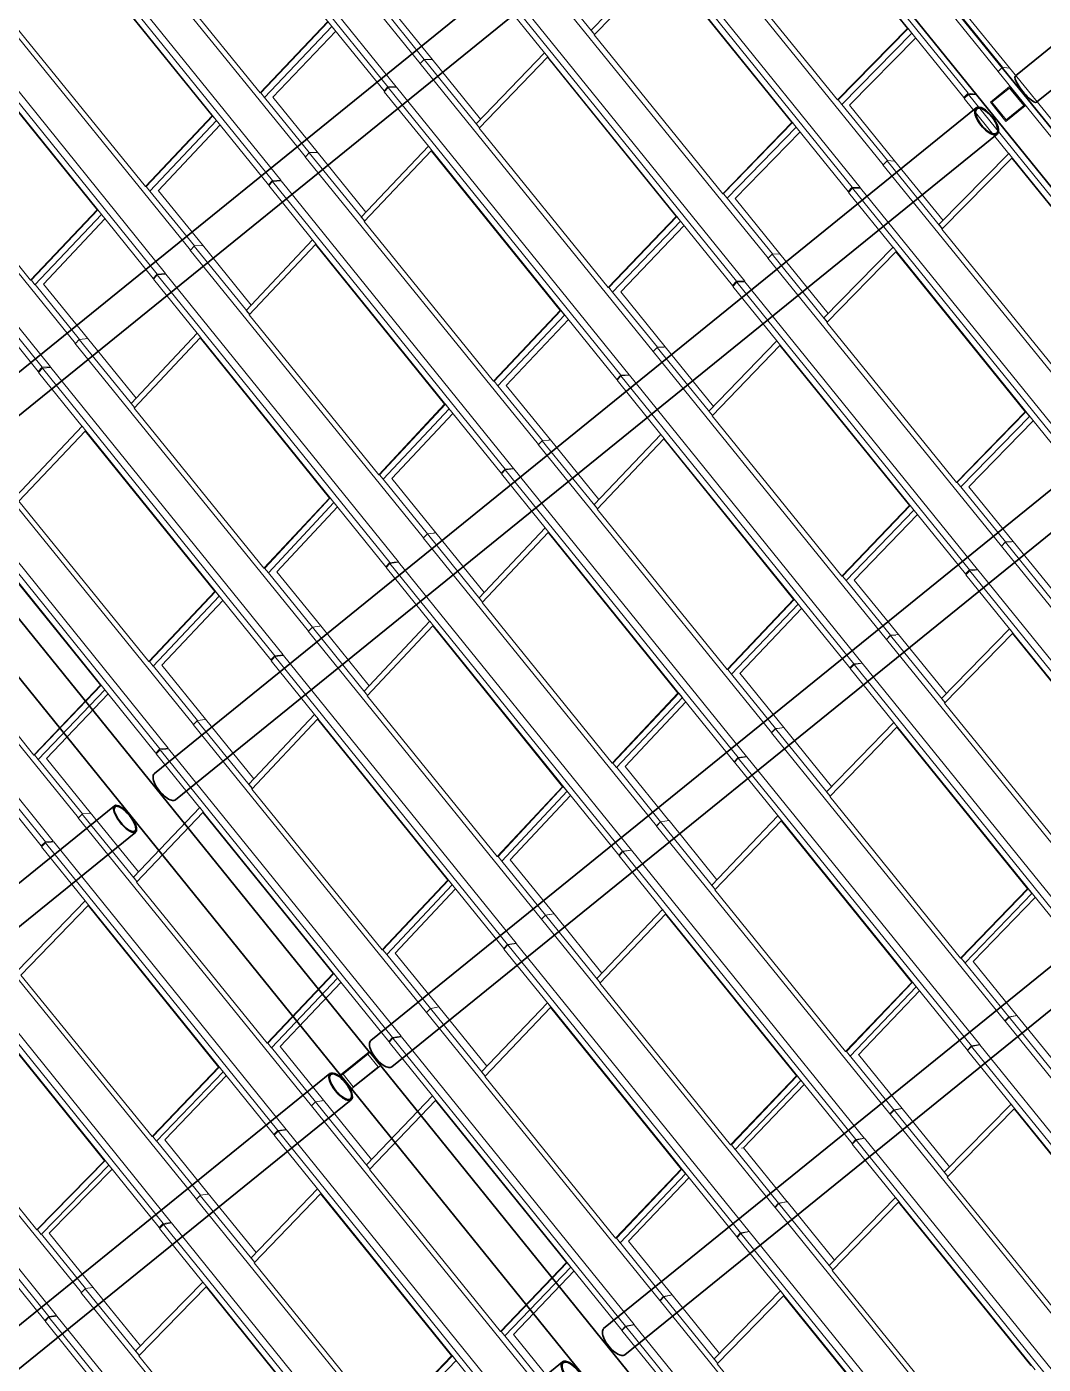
# Model space of a CAD drawing. Header units: millimetres. Extents: x 834681283 to 835686922, y 817551134 to 819407044.
# Drawn here: x 835542818 to 835551053, y 818153541 to 818164371 of the extents above; entities that cross this region are included whole.
import ezdxf

# ---------------------------------------------------------------- set-up
doc = ezdxf.new("R2010")
doc.units = ezdxf.units.MM
doc.header["$LTSCALE"] = 1200
doc.header["$MEASUREMENT"] = 0
for name, pattern in [('P01-MAGP-P-RF$0$P01_MS_01_N1-FloorPlan-PART2OFUPPERROOFSETTINGOUT$0$BH DASHED2', [3, 2, -1]), ('P01-MAGP-P-RF$0$P01_MS_01_N1-FloorPlan-PART2OFUPPERROOFSETTINGOUT$0$BH DASHED3', [2, 1, -1]), ('P01-MAGP-P-RF$0$PHANTOM', [2.5, 1.25, -0.25, 0.25, -0.25, 0.25, -0.25])]:
    doc.linetypes.add(name, pattern=pattern)
doc.layers.add('P01-MAAN-P-EVA$0$HATCH', color=9, linetype='Continuous')
for name, color, linetype, lineweight in [('P01-MAGP-P-RF$0$MMH053__', 253, 'P01-MAGP-P-RF$0$PHANTOM', 40), ('P01-MAGP-P-RF$0$P01_MS_01_N1-FloorPlan-PART2OFUPPERROOFSETTINGOUT$0$S-BEAM', 253, 'Continuous', 35), ('P01-MAGP-P-RF$0$P01_MS_01_N1-FloorPlan-PART2OFUPPERROOFSETTINGOUT$0$S-BEAM-HIDN', 253, 'P01-MAGP-P-RF$0$P01_MS_01_N1-FloorPlan-PART2OFUPPERROOFSETTINGOUT$0$BH DASHED2', 18), ('P01-MAGP-P-RF$0$P01_MS_01_N1-FloorPlan-PART2OFUPPERROOFSETTINGOUT$0$S-COLS-HIDN', 253, 'P01-MAGP-P-RF$0$P01_MS_01_N1-FloorPlan-PART2OFUPPERROOFSETTINGOUT$0$BH DASHED3', 18), ('P01-MAGP-P-RF$0$ROOF MESH HALF TONE$0$A-GLAZ', 253, 'Continuous', 9)]:
    doc.layers.add(name, color=color, linetype=linetype, lineweight=lineweight)

# ---------------------------------------------------------------- blocks, each defined once
blk = doc.blocks.new('P01-MAAN-P-EVA')
at = {"layer": 'P01-MAAN-P-EVA$0$HATCH', "ltscale": 0.1}
h = blk.add_hatch(dxfattribs=at)
h.set_pattern_fill('_USER', color=240, scale=1000, angle=45, pattern_type=0)
h.set_pattern_definition([(45, (305980.4, 20741.3), (-707.1067812, 707.1067812), [])])
edge = h.paths.add_edge_path()
edge.add_arc((835502969.3, 818186018.3), 4500, 18.1416, 95.30201, ccw=False)
edge.add_line((835507245.6, 818187419.4), (835513826.1, 818167335.8))
edge.add_line((835513826.1, 818167335.8), (835519853.5, 818081117.4))
edge.add_line((835519853.5, 818081117.4), (835555459.1, 818083606.6))
edge.add_line((835555459.1, 818083606.6), (835554354.4, 818076435.4))
edge.add_line((835554354.4, 818076435.4), (835558875.4, 818029487.4))
edge.add_line((835558875.4, 818029487.4), (835556388.4, 818026956.4))
edge.add_line((835556388.4, 818026956.4), (835549241.4, 818025790.4))
edge.add_line((835549241.4, 818025790.4), (835542188.5, 818025211.5))
edge.add_line((835542188.5, 818025211.5), (835547193.3, 818041026.5))
edge.add_line((835547193.3, 818041026.5), (835547200.6, 818060157.3))
edge.add_line((835547200.6, 818060157.3), (835535036.1, 818059317.4))
edge.add_line((835535036.1, 818059317.4), (835534275.3, 818070335.1))
edge.add_line((835534275.3, 818070335.1), (835535439, 818078697.5))
edge.add_line((835535439, 818078697.5), (835516606.1, 818077380.9))
edge.add_line((835516606.1, 818077380.9), (835515458.7, 818093794.4))
edge.add_line((835515458.7, 818093794.4), (835500714.4, 818090319.3))
edge.add_line((835500714.4, 818090319.3), (835485194.4, 818159526.3))
edge.add_line((835485194.4, 818159526.3), (835497824.4, 818169113.3))
edge.add_line((835497824.4, 818169113.3), (835508718.9, 818171681.2))
edge.add_line((835508718.9, 818171681.2), (835502553.5, 818190499))
blk = doc.blocks.new('P01-MAGP-P-RF$0$P01_MS_01_N1-FloorPlan-PART2OFUPPERROOFSETTINGOUT$0$Circular Hollow Sections - CHS273x10_PSB97-8444765-PART 2 OF  UPPER ROOF SETTING OUT')
at = {"layer": 'P01-MAGP-P-RF$0$P01_MS_01_N1-FloorPlan-PART2OFUPPERROOFSETTINGOUT$0$S-BEAM'}
for p, q in [((19211, 53344), (12192, 48429)), ((12349, 48205), (19367, 53120))]:
    blk.add_line(p, q, dxfattribs=at)
for centre, major_axis, start_param, end_param in [((19289, 53232), (-78, 112), 0, 3.141593), ((19289, 53232), (-73, 104), 0, 3.141593), ((19289, 53232), (-78, 112), 3.141593, 6.283185), ((19289, 53232), (-73, 104), 3.141593, 6.283185), ((12270, 48317), (-78, 112), 0, 3.141593)]:
    blk.add_ellipse(centre, major_axis=major_axis, ratio=0.408255, start_param=start_param, end_param=end_param, dxfattribs=at)
blk = doc.blocks.new('P01-MAGP-P-RF$0$P01_MS_01_N1-FloorPlan-PART2OFUPPERROOFSETTINGOUT$0$Circular Hollow Sections - CHS273x10_PSB97-8445106-PART 2 OF  UPPER ROOF SETTING OUT')
at = {"layer": 'P01-MAGP-P-RF$0$P01_MS_01_N1-FloorPlan-PART2OFUPPERROOFSETTINGOUT$0$S-BEAM'}
for p, q in [((22650, 48427), (15637, 43516)), ((15793, 43293), (22807, 48203))]:
    blk.add_line(p, q, dxfattribs=at)
for centre, major_axis, start_param, end_param in [((22728, 48315), (-78, 112), 0, 3.141593), ((22728, 48315), (-73, 104), 0, 3.141593), ((22728, 48315), (-78, 112), 3.141593, 6.283185), ((22728, 48315), (-73, 104), 3.141593, 6.283185), ((15715, 43405), (-78, 112), 0, 3.141593)]:
    blk.add_ellipse(centre, major_axis=major_axis, ratio=0.433545, start_param=start_param, end_param=end_param, dxfattribs=at)
blk = doc.blocks.new('P01-MAGP-P-RF$0$P01_MS_01_N1-FloorPlan-PART2OFUPPERROOFSETTINGOUT$0$Circular Hollow Sections - CHS273x10_PSB97-8445183-PART 2 OF  UPPER ROOF SETTING OUT')
at = {"layer": 'P01-MAGP-P-RF$0$P01_MS_01_N1-FloorPlan-PART2OFUPPERROOFSETTINGOUT$0$S-BEAM'}
for p, q in [((26075, 43501), (19095, 38613)), ((19251, 38389), (26232, 43277))]:
    blk.add_line(p, q, dxfattribs=at)
for centre, major_axis, start_param, end_param in [((26154, 43389), (-78, 112), 0, 3.141593), ((26154, 43389), (-73, 104), 0, 3.141593), ((26154, 43389), (-78, 112), 3.141593, 6.283185), ((26154, 43389), (-73, 104), 3.141593, 6.283185), ((19173, 38501), (-78, 112), 0, 3.141593)]:
    blk.add_ellipse(centre, major_axis=major_axis, ratio=0.422472, start_param=start_param, end_param=end_param, dxfattribs=at)
blk = doc.blocks.new('P01-MAGP-P-RF$0$P01_MS_01_N1-FloorPlan-PART2OFUPPERROOFSETTINGOUT$0$Circular Hollow Sections - CHS273x10_PSB97-8445107-PART 2 OF  UPPER ROOF SETTING OUT')
at = {"layer": 'P01-MAGP-P-RF$0$P01_MS_01_N1-FloorPlan-PART2OFUPPERROOFSETTINGOUT$0$S-BEAM'}
for p, q in [((21055, 50708), (14039, 45796)), ((14195, 45572), (21211, 50485))]:
    blk.add_line(p, q, dxfattribs=at)
for centre, major_axis, start_param, end_param in [((21133, 50596), (-78, 112), 0, 3.141593), ((21133, 50596), (-73, 104), 0, 3.141593), ((21133, 50596), (-78, 112), 3.141593, 6.283185), ((21133, 50596), (-73, 104), 3.141593, 6.283185), ((14117, 45684), (-78, 112), 0, 3.141593)]:
    blk.add_ellipse(centre, major_axis=major_axis, ratio=0.421934, start_param=start_param, end_param=end_param, dxfattribs=at)
blk = doc.blocks.new('P01-MAGP-P-RF$0$P01_MS_01_N1-FloorPlan-PART2OFUPPERROOFSETTINGOUT$0$Circular Hollow Sections - CHS273x10_PSB97-8445133-PART 2 OF  UPPER ROOF SETTING OUT')
at = {"layer": 'P01-MAGP-P-RF$0$P01_MS_01_N1-FloorPlan-PART2OFUPPERROOFSETTINGOUT$0$S-BEAM'}
for p, q in [((24371, 45970), (17356, 41058)), ((17513, 40835), (24528, 45746))]:
    blk.add_line(p, q, dxfattribs=at)
for centre, major_axis, start_param, end_param in [((24449, 45858), (-78, 112), 0, 3.141593), ((24449, 45858), (-73, 104), 0, 3.141593), ((24449, 45858), (-78, 112), 3.141593, 6.283185), ((24449, 45858), (-73, 104), 3.141593, 6.283185), ((17435, 40946), (-78, 112), 0, 3.141593)]:
    blk.add_ellipse(centre, major_axis=major_axis, ratio=0.428032, start_param=start_param, end_param=end_param, dxfattribs=at)
blk = doc.blocks.new('P01-MAGP-P-RF$0$P01_MS_01_N1-FloorPlan-PART2OFUPPERROOFSETTINGOUT$0$Circular Hollow Sections - CHS273x10_PSB97-8445173-PART 2 OF  UPPER ROOF SETTING OUT')
at = {"layer": 'P01-MAGP-P-RF$0$P01_MS_01_N1-FloorPlan-PART2OFUPPERROOFSETTINGOUT$0$S-BEAM'}
for p, q in [((27813, 41055), (20797, 36143)), ((20954, 35919), (27970, 40832))]:
    blk.add_line(p, q, dxfattribs=at)
for centre, major_axis, start_param, end_param in [((27892, 40944), (-78, 112), 0, 3.141593), ((27892, 40944), (-78, 112), 3.141593, 6.283185), ((27892, 40944), (-73, 104), 3.141593, 6.283185), ((27892, 40944), (-73, 104), 0, 3.141593), ((20875, 36031), (-78, 112), 0, 3.141593)]:
    blk.add_ellipse(centre, major_axis=major_axis, ratio=0.41957, start_param=start_param, end_param=end_param, dxfattribs=at)
blk = doc.blocks.new('P01-MAGP-P-RF$0$P01_MS_01_N1-FloorPlan-PART2OFUPPERROOFSETTINGOUT$0$Circular Hollow Sections - CHS273x10_PSB97-8457581-PART 2 OF  UPPER ROOF SETTING OUT')
at = {"layer": 'P01-MAGP-P-RF$0$P01_MS_01_N1-FloorPlan-PART2OFUPPERROOFSETTINGOUT$0$S-BEAM'}
for p, q in [((15288, 43272), (11790, 40823)), ((11947, 40599), (15445, 43049))]:
    blk.add_line(p, q, dxfattribs=at)
for centre, major_axis, start_param, end_param in [((15367, 43160), (-78, 112), 0, 3.141593), ((15367, 43160), (-73, 104), 0, 0.938225), ((15367, 43160), (-78, 112), 3.141593, 6.283185), ((15367, 43160), (-73, 104), 3.141593, 6.283185), ((15367, 43160), (-73, 104), 0.942478, 3.141593), ((11869, 40711), (-78, 112), 0, 3.141593)]:
    blk.add_ellipse(centre, major_axis=major_axis, ratio=0.396748, start_param=start_param, end_param=end_param, dxfattribs=at)
blk = doc.blocks.new('P01-MAGP-P-RF$0$P01_MS_01_N1-FloorPlan-PART2OFUPPERROOFSETTINGOUT$0$Circular Hollow Sections - CHS273x10_PSB97-8457620-PART 2 OF  UPPER ROOF SETTING OUT')
at = {"layer": 'P01-MAGP-P-RF$0$P01_MS_01_N1-FloorPlan-PART2OFUPPERROOFSETTINGOUT$0$S-BEAM'}
for p, q in [((17005, 40812), (13508, 38363)), ((13665, 38140), (17161, 40588))]:
    blk.add_line(p, q, dxfattribs=at)
for centre, major_axis, start_param, end_param in [((17083, 40700), (-78, 112), 0, 3.141593), ((17083, 40700), (-73, 104), 0, 3.141593), ((17083, 40700), (-78, 112), 3.141593, 6.283185), ((17083, 40700), (-73, 104), 3.141593, 6.283185), ((13586, 38252), (-78, 112), 0, 3.141593)]:
    blk.add_ellipse(centre, major_axis=major_axis, ratio=0.412048, start_param=start_param, end_param=end_param, dxfattribs=at)
blk = doc.blocks.new('P01-MAGP-P-RF$0$P01_MS_01_N1-FloorPlan-PART2OFUPPERROOFSETTINGOUT$0$Circular Hollow Sections - CHS273x10_PSB97-8457542-PART 2 OF  UPPER ROOF SETTING OUT')
at = {"layer": 'P01-MAGP-P-RF$0$P01_MS_01_N1-FloorPlan-PART2OFUPPERROOFSETTINGOUT$0$S-BEAM'}
for p, q in [((13698, 45557), (8366, 41823)), ((8522, 41600), (13855, 45333))]:
    blk.add_line(p, q, dxfattribs=at)
for centre, major_axis, start_param, end_param in [((13776, 45445), (-78, 112), 0, 3.141593), ((13776, 45445), (-73, 104), 0, 3.141593), ((13776, 45445), (-78, 112), 3.141593, 6.283185), ((13776, 45445), (-73, 104), 3.141593, 6.283185), ((8444, 41711), (-78, 112), 0, 3.141593)]:
    blk.add_ellipse(centre, major_axis=major_axis, ratio=0.355683, start_param=start_param, end_param=end_param, dxfattribs=at)
blk = doc.blocks.new('P01-MAGP-P-RF$0$ROOF MESH HALF TONE')
at = {"layer": 'P01-MAGP-P-RF$0$ROOF MESH HALF TONE$0$A-GLAZ', "lineweight": 5}
for p, q in [((14860, 53843), (16588, 51381)), ((14600, 53665), (16314, 51211)), ((16381, 51207), (14667, 53661)), ((19527, 53453), (21255, 50990)), ((19284, 53284), (20998, 50831)), ((13880, 53153), (15607, 50692)), ((14919, 53127), (16280, 51180)), ((13613, 52972), (15327, 50518)), ((15395, 50517), (13681, 52971)), ((18546, 52763), (20273, 50301)), ((19602, 52739), (20546, 51388)), ((19607, 52738), (20962, 50800)), ((15278, 51234), (14324, 52592)), ((18295, 52591), (20010, 50137)), ((20074, 50130), (18359, 52583)), ((12898, 52464), (14626, 50003)), ((13924, 52437), (14876, 51075)), ((13930, 52437), (15293, 50487)), ((12629, 52281), (14342, 49828)), ((14411, 49828), (12697, 52281)), ((17603, 52100), (18012, 51517)), ((19940, 50852), (18991, 52204)), ((17564, 52073), (19291, 49612)), ((17988, 51553), (18590, 52088)), ((18009, 51514), (18611, 52049)), ((18611, 52049), (19558, 50694)), ((18617, 52049), (19974, 50106)), ((14298, 50542), (13342, 51904)), ((16290, 51888), (16623, 51412)), ((16354, 51881), (16684, 51411)), ((17305, 51898), (19021, 49443)), ((19087, 49438), (17371, 51893)), ((11916, 51775), (13644, 49314)), ((17271, 51866), (17598, 51398)), ((12939, 51748), (13894, 50382)), ((12946, 51748), (14308, 49796)), ((15862, 51769), (15278, 51234)), ((15284, 51233), (15868, 51769)), ((15310, 51194), (15895, 51730)), ((15923, 51690), (15378, 51191)), ((11649, 51593), (13361, 49140)), ((13428, 49140), (11716, 51593)), ((21060, 50820), (20483, 51645)), ((17988, 51553), (18013, 51517)), ((18960, 50158), (18009, 51514)), ((20951, 51506), (21291, 51022)), ((21011, 51492), (21347, 51014)), ((16584, 51384), (18309, 48923)), ((16588, 51381), (16621, 51411)), ((16622, 51410), (17031, 50827)), ((16623, 51412), (16684, 51406)), ((16684, 51411), (16680, 51411)), ((16684, 51411), (17044, 50897)), ((17006, 50863), (17598, 51398)), ((17027, 50824), (17620, 51359)), ((17626, 51359), (17598, 51398)), ((17625, 51359), (17620, 51359)), ((17620, 51359), (18569, 50000)), ((17625, 51358), (17625, 51359)), ((17625, 51358), (18986, 49412)), ((20546, 51388), (19940, 50852)), ((19945, 50851), (20551, 51387)), ((19971, 50812), (20578, 51348)), ((20551, 51387), (20546, 51388)), ((20578, 51348), (20551, 51387)), ((15284, 51233), (15278, 51234)), ((15283, 51233), (15284, 51233)), ((15283, 51233), (15310, 51194)), ((20607, 51308), (20034, 50802)), ((13317, 49851), (12358, 51217)), ((15311, 51195), (15641, 50724)), ((15378, 51191), (15705, 50725)), ((16280, 51180), (16314, 51211)), ((16289, 51179), (16280, 51180)), ((16316, 51204), (16282, 51173)), ((16282, 51173), (16607, 50707)), ((16314, 51211), (16381, 51207)), ((16384, 51202), (16316, 51204)), ((16316, 51204), (18032, 48749)), ((16381, 51207), (16376, 51203)), ((18100, 48747), (16384, 51202)), ((11965, 51060), (13327, 49109)), ((14876, 51075), (14298, 50542)), ((14304, 50542), (14882, 51075)), ((14331, 50502), (14909, 51035)), ((14882, 51075), (14876, 51075)), ((14909, 51035), (14881, 51074)), ((21255, 50990), (21289, 51020)), ((21289, 51020), (21695, 50441)), ((21291, 51022), (21345, 51009)), ((21347, 51014), (21340, 51015)), ((21347, 51014), (21704, 50505)), ((14936, 50997), (14399, 50501)), ((21251, 50992), (22977, 48531)), ((17006, 50863), (17031, 50828)), ((17981, 49465), (17027, 50824)), ((19945, 50851), (19940, 50852)), ((19944, 50850), (19945, 50851)), ((19944, 50850), (19971, 50812)), ((19972, 50812), (20309, 50332)), ((20034, 50802), (20366, 50327)), ((20962, 50800), (20998, 50831)), ((20974, 50798), (20962, 50800)), ((21000, 50821), (20965, 50790)), ((20998, 50831), (21060, 50820)), ((21063, 50815), (21000, 50821)), ((21000, 50821), (22716, 48367)), ((21060, 50820), (21054, 50816)), ((22779, 48360), (21063, 50815)), ((15603, 50695), (17328, 48235)), ((15607, 50692), (15640, 50722)), ((15641, 50724), (15704, 50720)), ((15641, 50721), (16050, 50138)), ((15705, 50725), (15701, 50725)), ((15705, 50725), (16065, 50211)), ((16025, 50174), (16607, 50708)), ((16635, 50669), (16607, 50708)), ((19558, 50694), (18960, 50158)), ((18966, 50158), (19564, 50694)), ((19564, 50694), (19558, 50694)), ((19590, 50655), (19563, 50693)), ((20965, 50790), (21294, 50319)), ((16046, 50135), (16628, 50669)), ((16634, 50668), (16628, 50669)), ((16628, 50669), (17580, 49307)), ((16634, 50668), (17998, 48718)), ((16634, 50668), (16634, 50668)), ((18992, 50119), (19590, 50655)), ((19619, 50615), (19056, 50111)), ((14304, 50542), (14298, 50542)), ((14304, 50541), (14304, 50541)), ((14304, 50541), (14331, 50502)), ((14331, 50503), (14660, 50035)), ((14400, 50501), (14725, 50038)), ((15293, 50487), (15327, 50518)), ((15301, 50487), (15293, 50487)), ((15328, 50512), (15295, 50480)), ((15295, 50480), (15618, 50017)), ((15327, 50518), (15395, 50517)), ((15398, 50512), (15328, 50512)), ((15328, 50512), (17045, 48056)), ((15395, 50517), (15390, 50512)), ((17114, 48057), (15398, 50512)), ((13894, 50382), (13317, 49851)), ((13323, 49851), (13900, 50382)), ((13900, 50382), (13894, 50382)), ((13926, 50342), (13899, 50381)), ((13350, 49811), (13926, 50342)), ((13953, 50305), (13419, 49812)), ((20269, 50302), (21995, 47842)), ((20273, 50301), (20307, 50331)), ((20307, 50331), (20713, 49751)), ((20309, 50332), (20363, 50323)), ((20367, 50327), (20359, 50328)), ((20367, 50327), (20724, 49818)), ((20689, 49788), (21295, 50320)), ((20710, 49749), (21316, 50281)), ((21322, 50281), (21295, 50320)), ((21321, 50280), (21316, 50281)), ((21316, 50281), (22268, 48919)), ((21320, 50282), (22681, 48336)), ((16025, 50174), (16050, 50138)), ((18966, 50158), (18960, 50158)), ((18965, 50157), (18965, 50158)), ((18965, 50157), (18992, 50119)), ((14725, 50038), (14722, 50038)), ((14725, 50038), (15085, 49524)), ((17001, 48773), (16046, 50135)), ((18993, 50119), (19326, 49643)), ((19056, 50111), (19387, 49641)), ((19974, 50106), (20010, 50137)), ((19985, 50105), (19974, 50106)), ((20012, 50129), (19977, 50097)), ((19977, 50097), (20304, 49629)), ((20010, 50137), (20074, 50130)), ((20076, 50125), (20012, 50129)), ((20012, 50129), (21729, 47674)), ((20074, 50130), (20069, 50125)), ((21793, 47670), (20076, 50125)), ((14622, 50006), (16347, 47546)), ((14626, 50003), (14658, 50033)), ((14655, 50037), (14657, 50034)), ((14658, 50033), (15068, 49449)), ((14660, 50035), (14725, 50034)), ((15043, 49485), (15618, 50018)), ((15064, 49446), (15640, 49978)), ((15646, 49979), (15618, 50018)), ((15645, 49978), (15640, 49978)), ((15640, 49978), (16593, 48614)), ((15646, 49978), (15645, 49978)), ((15646, 49978), (17011, 48025)), ((18569, 50000), (17981, 49465)), ((17986, 49465), (18575, 50000)), ((18013, 49426), (18602, 49961)), ((18575, 50000), (18569, 50000)), ((18602, 49961), (18574, 50000)), ((13323, 49851), (13317, 49851)), ((13323, 49850), (13323, 49851)), ((13323, 49850), (13350, 49811)), ((14308, 49796), (14342, 49828)), ((14342, 49828), (14411, 49828)), ((14414, 49823), (14344, 49821)), ((14411, 49828), (14405, 49823)), ((16130, 47368), (14414, 49823)), ((18630, 49922), (18079, 49422)), ((13351, 49812), (13678, 49345)), ((13419, 49812), (13743, 49351)), ((14317, 49796), (14308, 49796)), ((14344, 49821), (14310, 49790)), ((14310, 49790), (14633, 49328)), ((14344, 49821), (16060, 47366)), ((20689, 49788), (20714, 49752)), ((21665, 48387), (20710, 49749)), ((19288, 49613), (21013, 47153)), ((19291, 49612), (19325, 49642)), ((19325, 49642), (19731, 49062)), ((19326, 49643), (19381, 49637)), ((19387, 49641), (19378, 49641)), ((19387, 49641), (19744, 49132)), ((19707, 49098), (20305, 49630)), ((20332, 49591), (20305, 49630)), ((19728, 49059), (20326, 49591)), ((20332, 49590), (20326, 49591)), ((20326, 49591), (21280, 48226)), ((20332, 49590), (21693, 47642)), ((15043, 49485), (15068, 49450)), ((16021, 48082), (15064, 49446)), ((17986, 49465), (17981, 49465)), ((17986, 49465), (17986, 49465)), ((17986, 49465), (18013, 49426)), ((17986, 49465), (17995, 49453)), ((18013, 49426), (18344, 48955)), ((18079, 49422), (18407, 48954)), ((18986, 49412), (19021, 49443)), ((18996, 49411), (18986, 49412)), ((19023, 49436), (18988, 49404)), ((18988, 49404), (19314, 48939)), ((19021, 49443), (19087, 49438)), ((19089, 49434), (19023, 49436)), ((19023, 49436), (20740, 46980)), ((19087, 49438), (19083, 49434)), ((20806, 46979), (19089, 49434)), ((13639, 49317), (15365, 46858)), ((13644, 49314), (13677, 49344)), ((13673, 49349), (13677, 49344)), ((13677, 49344), (14085, 48762)), ((13678, 49345), (13746, 49346)), ((13743, 49351), (14103, 48838)), ((14060, 48798), (14633, 49329)), ((14081, 48758), (14654, 49289)), ((14660, 49290), (14633, 49329)), ((14660, 49289), (14654, 49289)), ((14654, 49289), (15609, 47922)), ((14660, 49289), (16026, 47335)), ((17580, 49307), (17001, 48773)), ((17007, 48773), (17586, 49307)), ((17586, 49307), (17580, 49307)), ((17613, 49267), (17586, 49306)), ((17034, 48734), (17613, 49267)), ((17641, 49229), (17102, 48732)), ((13327, 49109), (13361, 49140)), ((13337, 49109), (13327, 49109)), ((13363, 49132), (13329, 49101)), ((13329, 49101), (13651, 48640)), ((13361, 49140), (13428, 49140)), ((13432, 49134), (13363, 49132)), ((13363, 49132), (15078, 46678)), ((13428, 49140), (13422, 49135)), ((15147, 46680), (13432, 49134)), ((19707, 49098), (19732, 49062)), ((20685, 47694), (19728, 49059)), ((18307, 48924), (20031, 46465)), ((18309, 48923), (18343, 48954)), ((18343, 48954), (18750, 48373)), ((18344, 48955), (18399, 48951)), ((18408, 48954), (18396, 48955)), ((18408, 48954), (18765, 48445)), ((18725, 48409), (19314, 48939)), ((18747, 48370), (19335, 48900)), ((19341, 48900), (19314, 48939)), ((19341, 48900), (19335, 48900)), ((19335, 48900), (20292, 47533)), ((19341, 48900), (20706, 46949)), ((19341, 48900), (19341, 48900)), ((14060, 48798), (14085, 48762)), ((15040, 47392), (14081, 48758)), ((17007, 48773), (17001, 48773)), ((17007, 48773), (17007, 48773)), ((17007, 48773), (17034, 48734)), ((17998, 48718), (18032, 48749)), ((18034, 48743), (18000, 48712)), ((18032, 48749), (18100, 48747)), ((18102, 48744), (18034, 48743)), ((18034, 48743), (19752, 46287)), ((18100, 48747), (18097, 48744)), ((19820, 46288), (18102, 48744)), ((13075, 48112), (13651, 48641)), ((13679, 48602), (13651, 48641)), ((17034, 48734), (17362, 48266)), ((17102, 48732), (17428, 48268)), ((18006, 48717), (17998, 48718)), ((18000, 48712), (18324, 48249)), ((12656, 48629), (14383, 46168)), ((13096, 48072), (13672, 48601)), ((13670, 48614), (13678, 48601)), ((13678, 48601), (13672, 48601)), ((13672, 48601), (14630, 47231)), ((13678, 48601), (15044, 46647)), ((16593, 48614), (16021, 48082)), ((16027, 48082), (16599, 48614)), ((16054, 48043), (16626, 48575)), ((16654, 48536), (16124, 48044)), ((16599, 48614), (16593, 48614)), ((16626, 48575), (16599, 48614)), ((12384, 48445), (14098, 45991)), ((14165, 45993), (12452, 48447)), ((18725, 48409), (18750, 48373)), ((19705, 47002), (18747, 48370)), ((17326, 48236), (19050, 45777)), ((17328, 48235), (17361, 48265)), ((17361, 48265), (17769, 47683)), ((17362, 48266), (17417, 48265)), ((17428, 48268), (17414, 48268)), ((17428, 48268), (17786, 47758)), ((17744, 47719), (18324, 48249)), ((17766, 47680), (18345, 48210)), ((18351, 48210), (18324, 48249)), ((18351, 48210), (18345, 48210)), ((18345, 48210), (19303, 46841)), ((18351, 48210), (18351, 48210)), ((18351, 48209), (19718, 46256)), ((21280, 48226), (20685, 47694)), ((20691, 47694), (21286, 48226)), ((21286, 48226), (21280, 48226)), ((21313, 48186), (21285, 48225)), ((20718, 47655), (21313, 48186)), ((21339, 48149), (20782, 47651)), ((14058, 46702), (13096, 48072)), ((16027, 48082), (16021, 48082)), ((16026, 48082), (16027, 48082)), ((16026, 48082), (16054, 48043)), ((16054, 48043), (16380, 47578)), ((16124, 48044), (16448, 47581)), ((17011, 48025), (17045, 48056)), ((17018, 48025), (17011, 48025)), ((17046, 48051), (17013, 48020)), ((17013, 48020), (17335, 47559)), ((17045, 48056), (17114, 48057)), ((17116, 48054), (17046, 48051)), ((17046, 48051), (18765, 45595)), ((17114, 48057), (17111, 48054)), ((18834, 45598), (17116, 48054)), ((11672, 47940), (13400, 45479)), ((12693, 47913), (13653, 46539)), ((12700, 47913), (14063, 45960)), ((15609, 47922), (15040, 47392)), ((15046, 47392), (15615, 47922)), ((15073, 47352), (15642, 47883)), ((15615, 47922), (15609, 47922)), ((15642, 47883), (15615, 47922)), ((15669, 47845), (15143, 47355)), ((11407, 47758), (13119, 45305)), ((13184, 45307), (11472, 47760)), ((17744, 47719), (17769, 47684)), ((18725, 46311), (17766, 47680)), ((20691, 47694), (20685, 47694)), ((20690, 47694), (20691, 47694)), ((20690, 47694), (20718, 47655)), ((16345, 47547), (18068, 45089)), ((16347, 47546), (16380, 47577)), ((16380, 47578), (16436, 47578)), ((16380, 47577), (16788, 46994)), ((16448, 47581), (16434, 47581)), ((16448, 47581), (16806, 47071)), ((16763, 47031), (17335, 47559)), ((17363, 47520), (17335, 47559)), ((20718, 47655), (21048, 47185)), ((20782, 47651), (21110, 47184)), ((16784, 46991), (17357, 47519)), ((17363, 47520), (17357, 47519)), ((17357, 47519), (18315, 46149)), ((17363, 47520), (18731, 45563)), ((20292, 47533), (19705, 47002)), ((19711, 47002), (20297, 47533)), ((19738, 46963), (20324, 47494)), ((20351, 47456), (19804, 46962)), ((20297, 47533), (20292, 47533)), ((20324, 47494), (20297, 47533)), ((13075, 46013), (12110, 47387)), ((15046, 47392), (15040, 47392)), ((15045, 47391), (15046, 47392)), ((15045, 47391), (15073, 47352)), ((15073, 47353), (15399, 46889)), ((15143, 47355), (15466, 46894)), ((16026, 47335), (16060, 47366)), ((16034, 47335), (16026, 47335)), ((16061, 47360), (16028, 47329)), ((16060, 47366), (16130, 47368)), ((16131, 47365), (16061, 47360)), ((16061, 47360), (17779, 44904)), ((16130, 47368), (16126, 47364)), ((17850, 44908), (16131, 47365)), ((11722, 47226), (13084, 45274)), ((14630, 47231), (14058, 46702)), ((14063, 46702), (14636, 47231)), ((14636, 47231), (14630, 47231)), ((14663, 47191), (14635, 47230)), ((16028, 47329), (16349, 46870)), ((14090, 46663), (14663, 47191)), ((14689, 47155), (14160, 46666)), ((21012, 47153), (22736, 44694)), ((21013, 47153), (21048, 47185)), ((21047, 47183), (21040, 47177)), ((21047, 47183), (21449, 46610)), ((21048, 47185), (21096, 47182)), ((21110, 47184), (21094, 47184)), ((21110, 47184), (21463, 46681)), ((16763, 47031), (16788, 46995)), ((17744, 45621), (16784, 46991)), ((19711, 47002), (19705, 47002)), ((19711, 47002), (19711, 47002)), ((19711, 47002), (19738, 46963)), ((19738, 46963), (20066, 46496)), ((19804, 46962), (20130, 46497)), ((20706, 46949), (20740, 46980)), ((20715, 46949), (20706, 46949)), ((20742, 46973), (20708, 46943)), ((20708, 46943), (21031, 46480)), ((20740, 46980), (20806, 46979)), ((20808, 46976), (20742, 46973)), ((20742, 46973), (22461, 44517)), ((20806, 46979), (20803, 46976)), ((22526, 44519), (20808, 46976)), ((15363, 46859), (17086, 44400)), ((15365, 46858), (15398, 46888)), ((15398, 46888), (15805, 46306)), ((15399, 46889), (15458, 46891)), ((15466, 46894), (15455, 46893)), ((15466, 46894), (15824, 46383)), ((15780, 46342), (16350, 46870)), ((15801, 46303), (16371, 46830)), ((16377, 46830), (16350, 46870)), ((16377, 46830), (16371, 46830)), ((16371, 46830), (17330, 45458)), ((16377, 46830), (17746, 44873)), ((19303, 46841), (18725, 46311)), ((18731, 46311), (19309, 46841)), ((18758, 46272), (19336, 46801)), ((19309, 46841), (19303, 46841)), ((19336, 46801), (19308, 46841)), ((14063, 46702), (14058, 46702)), ((14063, 46702), (14063, 46702)), ((14063, 46702), (14090, 46663)), ((19362, 46764), (18826, 46273)), ((14091, 46663), (14417, 46199)), ((14160, 46666), (14483, 46206)), ((15044, 46647), (15078, 46678)), ((15052, 46647), (15044, 46647)), ((15079, 46672), (15046, 46641)), ((15046, 46641), (15367, 46181)), ((15078, 46678), (15147, 46680)), ((15149, 46676), (15079, 46672)), ((15079, 46672), (16796, 44216)), ((15147, 46680), (15142, 46676)), ((16866, 44220), (15149, 46676)), ((13653, 46539), (13075, 46013)), ((13081, 46013), (13659, 46539)), ((13108, 45974), (13686, 46500)), ((13711, 46464), (13175, 45977)), ((13659, 46539), (13653, 46539)), ((13686, 46500), (13658, 46539)), ((20031, 46465), (20066, 46496)), ((20066, 46495), (20031, 46464)), ((20031, 46464), (21754, 44006)), ((20066, 46496), (20110, 46495)), ((20081, 46495), (20066, 46495)), ((20066, 46495), (20468, 45921)), ((20131, 46498), (20108, 46497)), ((20131, 46498), (20484, 45994)), ((20443, 45957), (21031, 46480)), ((21059, 46441), (21031, 46480)), ((21037, 46472), (21059, 46441)), ((20464, 45917), (21053, 46441)), ((21059, 46441), (21053, 46441)), ((21053, 46441), (22018, 45062)), ((21059, 46441), (22427, 44486)), ((15780, 46342), (15805, 46306)), ((16763, 44931), (15801, 46303)), ((18731, 46311), (18725, 46311)), ((18731, 46311), (18731, 46311)), ((18731, 46311), (18758, 46272)), ((18758, 46272), (19084, 45808)), ((18826, 46274), (19150, 45811)), ((18826, 46273), (18826, 46273)), ((19718, 46256), (19752, 46287)), ((19725, 46256), (19718, 46256)), ((19754, 46281), (19720, 46250)), ((19720, 46250), (20042, 45790)), ((19752, 46287), (19820, 46288)), ((19821, 46286), (19754, 46281)), ((19754, 46281), (21473, 43824)), ((19820, 46288), (19818, 46285)), ((21541, 43829), (19821, 46286)), ((14380, 46170), (16104, 43711)), ((14383, 46168), (14415, 46198)), ((14415, 46198), (14821, 45619)), ((14417, 46199), (14480, 46202)), ((14483, 46206), (14477, 46206)), ((14483, 46206), (14840, 45696)), ((14796, 45655), (15367, 46181)), ((14818, 45615), (15388, 46142)), ((15395, 46142), (15367, 46181)), ((15394, 46142), (15388, 46142)), ((15388, 46142), (16349, 44768)), ((15394, 46142), (16763, 44185)), ((18315, 46149), (17744, 45621)), ((17750, 45621), (18321, 46149)), ((18321, 46149), (18315, 46149)), ((18349, 46110), (18321, 46149)), ((17777, 45582), (18349, 46110)), ((18375, 46073), (17847, 45585)), ((13081, 46013), (13075, 46013)), ((13080, 46013), (13081, 46013)), ((13080, 46013), (13108, 45974)), ((13108, 45974), (13434, 45510)), ((13176, 45977), (13498, 45517)), ((14063, 45960), (14098, 45991)), ((14073, 45960), (14063, 45960)), ((14099, 45984), (14065, 45953)), ((14065, 45953), (14386, 45493)), ((14098, 45991), (14165, 45993)), ((14168, 45988), (14099, 45984)), ((14099, 45984), (15815, 43528)), ((14165, 45993), (14159, 45988)), ((15884, 43533), (14168, 45988)), ((20443, 45957), (20468, 45921)), ((21430, 44539), (20464, 45917)), ((19050, 45777), (19084, 45808)), ((19084, 45806), (19050, 45776)), ((19050, 45776), (20772, 43318)), ((19115, 45809), (19084, 45806)), ((19084, 45808), (19115, 45809)), ((19084, 45806), (19487, 45231)), ((19115, 45809), (19120, 45809)), ((19151, 45811), (19120, 45809)), ((19151, 45811), (19504, 45307)), ((19461, 45268), (20042, 45790)), ((19483, 45228), (20064, 45750)), ((20070, 45751), (20042, 45790)), ((20062, 45762), (21439, 43793)), ((20069, 45751), (20064, 45750)), ((20064, 45750), (21029, 44371)), ((14796, 45655), (14822, 45619)), ((15780, 44242), (14818, 45615)), ((17750, 45621), (17744, 45621)), ((17750, 45621), (17750, 45621)), ((17750, 45621), (17777, 45582)), ((18765, 45595), (18834, 45598)), ((13400, 45479), (13433, 45508)), ((13433, 45508), (13836, 44932)), ((13434, 45510), (13502, 45512)), ((13498, 45517), (13496, 45517)), ((13498, 45517), (13855, 45009)), ((13811, 44969), (14387, 45494)), ((14414, 45455), (14387, 45494)), ((17778, 45582), (18102, 45120)), ((17847, 45585), (18170, 45124)), ((18731, 45563), (18765, 45595)), ((18738, 45564), (18731, 45563)), ((18766, 45590), (18733, 45559)), ((18733, 45559), (19082, 45061)), ((18835, 45596), (18766, 45590)), ((18766, 45590), (20487, 43133)), ((20555, 43139), (18835, 45596)), ((13396, 45482), (15121, 43022)), ((13833, 44929), (14408, 45454)), ((14414, 45454), (14408, 45454)), ((14408, 45454), (15370, 44078)), ((14414, 45454), (15781, 43498)), ((17330, 45458), (16763, 44931)), ((16769, 44931), (17336, 45459)), ((16796, 44892), (17364, 45419)), ((17390, 45382), (16866, 44897)), ((17336, 45459), (17330, 45458)), ((17364, 45419), (17336, 45458)), ((13084, 45274), (13119, 45305)), ((13096, 45274), (13084, 45274)), ((13120, 45296), (13086, 45266)), ((13119, 45305), (13184, 45307)), ((13188, 45301), (13120, 45296)), ((13120, 45296), (14835, 42842)), ((13184, 45307), (13177, 45300)), ((14902, 42846), (13188, 45301)), ((13086, 45266), (13407, 44806)), ((19461, 45268), (19487, 45231)), ((20450, 43848), (19483, 45228)), ((18068, 45089), (18102, 45120)), ((18102, 45118), (18068, 45087)), ((18068, 45087), (19790, 42630)), ((18171, 45124), (18102, 45118)), ((18102, 45120), (18138, 45121)), ((18102, 45118), (18506, 44542)), ((18171, 45124), (18525, 44619)), ((18480, 44579), (19054, 45100)), ((18502, 44539), (19076, 45060)), ((19082, 45061), (19054, 45100)), ((19082, 45061), (19076, 45060)), ((19076, 45060), (20042, 43680)), ((19082, 45061), (20453, 43102)), ((13811, 44969), (13837, 44933)), ((14798, 43553), (13833, 44929)), ((16769, 44931), (16763, 44931)), ((16769, 44931), (16769, 44931)), ((16769, 44931), (16796, 44892)), ((16796, 44892), (17119, 44431)), ((16866, 44897), (17189, 44437)), ((17746, 44873), (17779, 44904)), ((17752, 44873), (17746, 44873)), ((17781, 44900), (17747, 44869)), ((17747, 44869), (18096, 44371)), ((17779, 44904), (17850, 44908)), ((17850, 44906), (17781, 44900)), ((17781, 44900), (19501, 42442)), ((19570, 42449), (17850, 44906)), ((12412, 44793), (14139, 42332)), ((12826, 44284), (13408, 44807)), ((12847, 44243), (13429, 44766)), ((13435, 44767), (13408, 44807)), ((13435, 44767), (13429, 44766)), ((13429, 44766), (14392, 43387)), ((13435, 44766), (13435, 44767)), ((13435, 44766), (14801, 42811)), ((16349, 44768), (15780, 44242)), ((15786, 44243), (16355, 44769)), ((16355, 44769), (16349, 44768)), ((16382, 44729), (16354, 44768)), ((15814, 44203), (16382, 44729)), ((16408, 44693), (15884, 44208)), ((12143, 44610), (13856, 42156)), ((13921, 42159), (12208, 44613)), ((18480, 44579), (18506, 44542)), ((19468, 43159), (18502, 44539)), ((17086, 44400), (17119, 44431)), ((17120, 44430), (17086, 44399)), ((17119, 44431), (17151, 44433)), ((17152, 44433), (17120, 44430)), ((17120, 44430), (17524, 43853)), ((17152, 44433), (17154, 44433)), ((17189, 44437), (17153, 44433)), ((17189, 44437), (17543, 43931)), ((17498, 43890), (18068, 44411)), ((18096, 44371), (18068, 44411)), ((17086, 44399), (18807, 41942)), ((17520, 43850), (18090, 44371)), ((18096, 44371), (18090, 44371)), ((18090, 44371), (19056, 42990)), ((18096, 44371), (19468, 42412)), ((21029, 44371), (20450, 43848)), ((20455, 43849), (21035, 44371)), ((20455, 43849), (21035, 44371)), ((20483, 43809), (21063, 44331)), ((21035, 44371), (21029, 44371)), ((21063, 44331), (21035, 44371)), ((13815, 42865), (12847, 44243)), ((15786, 44243), (15780, 44242)), ((15786, 44242), (15786, 44243)), ((15786, 44242), (15814, 44203)), ((15814, 44203), (16137, 43742)), ((15884, 44208), (16206, 43749)), ((16763, 44185), (16796, 44216)), ((16798, 44211), (16764, 44180)), ((16796, 44216), (16866, 44220)), ((16867, 44218), (16798, 44211)), ((16798, 44211), (18517, 41754)), ((16866, 44220), (16864, 44217)), ((18587, 41761), (16867, 44218)), ((21087, 44297), (20550, 43814)), ((11428, 44104), (13156, 41643)), ((16770, 44185), (16763, 44185)), ((16764, 44180), (17085, 43722)), ((12452, 44079), (13417, 42696)), ((12458, 44079), (13822, 42125)), ((15370, 44078), (14798, 43553)), ((14803, 43554), (15375, 44078)), ((14831, 43514), (15403, 44039)), ((15428, 44003), (14900, 43519)), ((15375, 44078), (15370, 44078)), ((15403, 44039), (15375, 44078)), ((11167, 43924), (12879, 41470)), ((12941, 41473), (11230, 43927)), ((17498, 43890), (17524, 43853)), ((18486, 42470), (17520, 43850)), ((20455, 43849), (20450, 43848)), ((20455, 43849), (20483, 43809)), ((20455, 43849), (20806, 43348)), ((20550, 43814), (20872, 43354)), ((16103, 43711), (17825, 41253)), ((16104, 43711), (16137, 43742)), ((16137, 43742), (16184, 43745)), ((16137, 43742), (16540, 43165)), ((16206, 43749), (16182, 43746)), ((16206, 43749), (16560, 43243)), ((16515, 43202), (17085, 43722)), ((16537, 43162), (17107, 43682)), ((17113, 43683), (17085, 43722)), ((17099, 43702), (17112, 43683)), ((17112, 43683), (17107, 43682)), ((17107, 43682), (18073, 42301)), ((17112, 43683), (18484, 41723)), ((20042, 43680), (19468, 43159)), ((19474, 43159), (20048, 43681)), ((19474, 43159), (20048, 43681)), ((20048, 43681), (20042, 43680)), ((20075, 43641), (20048, 43681)), ((12832, 42176), (11861, 43559)), ((14803, 43554), (14798, 43553)), ((14803, 43554), (14803, 43554)), ((14803, 43554), (14831, 43514)), ((19502, 43120), (20075, 43641)), ((20099, 43607), (19570, 43126)), ((14831, 43515), (15155, 43053)), ((14900, 43519), (15222, 43060)), ((15781, 43498), (15815, 43528)), ((15790, 43498), (15781, 43498)), ((15817, 43523), (15783, 43492)), ((15783, 43492), (16103, 43034)), ((15815, 43528), (15884, 43533)), ((15886, 43530), (15817, 43523)), ((15817, 43523), (17535, 41066)), ((15884, 43533), (15880, 43529)), ((17604, 41073), (15886, 43530)), ((11482, 43392), (12844, 41440)), ((14392, 43387), (13815, 42865)), ((13820, 42865), (14398, 43388)), ((13847, 42825), (14425, 43348)), ((14398, 43388), (14392, 43387)), ((14425, 43348), (14398, 43387)), ((20772, 43318), (20806, 43348)), ((20808, 43345), (20774, 43315)), ((20806, 43348), (20862, 43352)), ((20873, 43354), (20808, 43345)), ((20808, 43345), (21203, 42781)), ((20873, 43354), (21221, 42857)), ((14450, 43314), (13915, 42830)), ((20777, 43318), (20772, 43318)), ((20774, 43315), (22494, 40858)), ((16515, 43202), (16541, 43165)), ((17504, 41781), (16537, 43162)), ((19474, 43159), (19468, 43159)), ((19474, 43159), (19502, 43120)), ((19474, 43159), (19823, 42660)), ((19569, 43127), (19892, 42667)), ((20453, 43102), (20487, 43133)), ((20488, 43128), (20454, 43098)), ((20487, 43133), (20555, 43139)), ((20555, 43138), (20488, 43128)), ((20488, 43128), (22210, 40670)), ((22276, 40680), (20555, 43138)), ((15120, 43023), (16842, 40564)), ((15121, 43022), (15154, 43052)), ((15154, 43052), (15556, 42478)), ((15155, 43053), (15210, 43057)), ((15222, 43060), (15208, 43059)), ((15222, 43060), (15576, 42555)), ((15531, 42514), (16103, 43034)), ((16131, 42995), (16103, 43034)), ((20460, 43102), (20453, 43102)), ((20454, 43098), (21806, 41169)), ((15553, 42474), (16125, 42994)), ((16131, 42995), (16125, 42994)), ((16125, 42994), (17092, 41612)), ((16131, 42995), (17502, 41036)), ((19056, 42990), (18486, 42470)), ((18492, 42470), (19062, 42991)), ((18492, 42470), (19062, 42991)), ((18520, 42431), (19090, 42951)), ((19114, 42917), (18589, 42438)), ((19062, 42991), (19056, 42990)), ((19090, 42951), (19062, 42991)), ((13820, 42865), (13815, 42865)), ((13820, 42865), (13820, 42865)), ((13820, 42865), (13847, 42825)), ((13848, 42826), (14173, 42363)), ((13915, 42830), (14237, 42372)), ((14801, 42811), (14835, 42842)), ((14810, 42812), (14801, 42811)), ((14837, 42835), (14803, 42805)), ((14803, 42805), (15123, 42347)), ((14835, 42842), (14902, 42846)), ((14904, 42842), (14837, 42835)), ((14837, 42835), (16554, 40379)), ((14902, 42846), (14897, 42841)), ((16622, 40386), (14904, 42842)), ((13417, 42696), (12832, 42176)), ((12837, 42177), (13423, 42697)), ((13423, 42697), (13417, 42696)), ((13450, 42657), (13422, 42696)), ((12864, 42136), (13450, 42657)), ((13473, 42624), (12930, 42141)), ((19790, 42630), (19823, 42660)), ((19796, 42630), (19790, 42630)), ((19826, 42657), (19792, 42627)), ((19792, 42627), (21512, 40170)), ((19823, 42660), (19888, 42666)), ((19892, 42667), (19826, 42657)), ((19826, 42657), (20222, 42092)), ((19892, 42667), (20241, 42169)), ((20196, 42129), (20775, 42640)), ((20218, 42088), (20797, 42600)), ((20803, 42601), (20775, 42640)), ((20803, 42601), (20797, 42600)), ((20797, 42600), (21772, 41208)), ((15531, 42514), (15557, 42478)), ((16521, 41093), (15553, 42474)), ((18492, 42470), (18486, 42470)), ((18492, 42470), (18520, 42431)), ((18492, 42470), (18841, 41972)), ((14139, 42332), (14171, 42362)), ((14171, 42362), (14572, 41791)), ((14173, 42363), (14233, 42367)), ((14237, 42372), (14230, 42371)), ((14237, 42372), (14591, 41868)), ((18572, 42436), (18589, 42438)), ((18589, 42438), (18910, 41979)), ((19468, 42412), (19501, 42442)), ((19474, 42412), (19468, 42412)), ((19503, 42438), (19469, 42408)), ((19469, 42408), (20820, 40480)), ((19501, 42442), (19570, 42449)), ((19570, 42448), (19503, 42438)), ((19503, 42438), (21224, 39980)), ((21292, 39991), (19570, 42448)), ((14136, 42334), (15860, 39875)), ((14546, 41828), (15123, 42347)), ((14568, 41787), (15145, 42306)), ((15151, 42307), (15123, 42347)), ((15151, 42307), (15145, 42306)), ((15145, 42306), (16112, 40923)), ((15151, 42307), (16520, 40349)), ((18073, 42301), (17504, 41781)), ((17510, 41782), (18079, 42302)), ((17537, 41742), (18106, 42262)), ((18079, 42302), (18073, 42301)), ((18106, 42262), (18079, 42302)), ((12837, 42177), (12832, 42176)), ((12836, 42176), (12837, 42176)), ((12836, 42176), (12864, 42136)), ((12865, 42137), (13190, 41673)), ((12930, 42141), (13252, 41682)), ((13822, 42125), (13856, 42156)), ((13858, 42148), (13823, 42118)), ((13856, 42156), (13921, 42159)), ((13924, 42155), (13858, 42148)), ((13858, 42148), (15574, 39693)), ((13921, 42159), (13915, 42154)), ((15640, 39699), (13924, 42155)), ((18130, 42228), (17607, 41749)), ((13832, 42126), (13822, 42125)), ((13823, 42118), (14144, 41659)), ((20196, 42129), (20222, 42092)), ((21192, 40696), (20218, 42088)), ((18807, 41942), (18841, 41972)), ((18813, 41942), (18807, 41942)), ((18843, 41969), (18810, 41939)), ((18810, 41939), (20529, 39482)), ((18841, 41972), (18907, 41979)), ((18911, 41980), (18843, 41969)), ((18843, 41969), (19214, 41440)), ((18911, 41980), (19260, 41481)), ((19214, 41440), (19789, 41951)), ((19817, 41911), (19789, 41951)), ((14546, 41828), (14572, 41791)), ((19236, 41399), (19811, 41911)), ((19817, 41911), (19811, 41911)), ((19811, 41911), (20786, 40519)), ((15538, 40404), (14568, 41787)), ((17510, 41782), (17504, 41781)), ((17510, 41782), (17510, 41782)), ((17510, 41782), (17537, 41742)), ((17510, 41782), (17859, 41284)), ((17607, 41749), (17928, 41292)), ((18484, 41723), (18517, 41754)), ((18491, 41724), (18484, 41723)), ((18519, 41749), (18485, 41719)), ((18485, 41719), (19835, 39792)), ((18517, 41754), (18587, 41761)), ((18587, 41760), (18519, 41749)), ((18519, 41749), (20240, 39292)), ((20308, 39302), (18587, 41760)), ((13152, 41645), (14877, 39186)), ((13156, 41643), (13189, 41672)), ((13189, 41672), (13586, 41104)), ((13190, 41673), (13252, 41677)), ((13252, 41682), (13249, 41682)), ((13252, 41682), (13604, 41180)), ((13561, 41142), (14144, 41660)), ((13583, 41101), (14166, 41619)), ((14172, 41620), (14144, 41660)), ((14172, 41620), (14166, 41619)), ((14166, 41619), (15134, 40234)), ((14172, 41619), (14172, 41620)), ((14172, 41619), (15540, 39662)), ((17092, 41612), (16521, 41093)), ((16527, 41093), (17098, 41613)), ((17098, 41613), (17092, 41612)), ((17125, 41573), (17097, 41613)), ((16554, 41054), (17125, 41573)), ((17149, 41540), (16623, 41061)), ((12844, 41440), (12879, 41470)), ((12856, 41440), (12844, 41440)), ((12880, 41462), (12846, 41432)), ((12846, 41432), (13166, 40972)), ((12879, 41470), (12941, 41473)), ((12945, 41467), (12880, 41462)), ((12880, 41462), (14595, 39007)), ((12941, 41473), (12933, 41467)), ((14660, 39013), (12945, 41467)), ((19214, 41440), (19240, 41403)), ((20210, 40007), (19236, 41399)), ((17825, 41253), (17859, 41284)), ((17860, 41281), (17827, 41251)), ((17859, 41284), (17916, 41290)), ((17928, 41292), (17860, 41281)), ((17860, 41281), (18257, 40714)), ((17928, 41292), (18278, 40792)), ((17830, 41254), (17825, 41253)), ((17827, 41251), (19547, 38794)), ((18231, 40751), (18805, 41263)), ((18253, 40710), (18827, 41222)), ((18833, 41223), (18805, 41263)), ((18833, 41223), (18827, 41222)), ((18827, 41222), (19802, 39831)), ((13561, 41142), (13587, 41105)), ((14554, 39716), (13583, 41101)), ((16527, 41093), (16521, 41093)), ((16527, 41093), (16527, 41093)), ((16527, 41093), (16554, 41054)), ((16554, 41054), (16876, 40595)), ((16623, 41061), (16944, 40603)), ((17502, 41036), (17535, 41066)), ((17537, 41061), (17503, 41031)), ((17535, 41066), (17604, 41073)), ((17605, 41072), (17537, 41061)), ((17537, 41061), (19257, 38604)), ((19325, 38614), (17605, 41072)), ((17509, 41036), (17502, 41036)), ((17503, 41031), (17851, 40535)), ((16112, 40923), (15538, 40404)), ((15544, 40405), (16118, 40924)), ((15571, 40365), (16145, 40884)), ((16118, 40924), (16112, 40923)), ((16145, 40884), (16118, 40924)), ((18231, 40751), (18257, 40714)), ((19228, 39319), (18253, 40710))]:
    blk.add_line(p, q, dxfattribs=at)
blk = doc.blocks.new('P01-MAGP-P-RF')
at = {"layer": 'P01-MAGP-P-RF$0$P01_MS_01_N1-FloorPlan-PART2OFUPPERROOFSETTINGOUT$0$S-BEAM'}
for p, q in [((835251541, 818148652), (835244847, 818143232)), ((835245019, 818143019), (835251713, 818148440)), ((835246601, 818141000), (835242825, 818145662)), ((835246368, 818140811), (835242592, 818145474)), ((835239613, 818135328), (835235840, 818139987)), ((835239380, 818135139), (835235607, 818139799)), ((835239380, 818135139), (835239614, 818135328)), ((835239614, 818135327), (835239381, 818135138)), ((835243389, 818130665), (835239614, 818135328)), ((835243156, 818130476), (835239380, 818135139))]:
    blk.add_line(p, q, dxfattribs=at)
blk.add_ellipse((835244933, 818143125), major_axis=(-86, 106), ratio=0.239179, start_param=0, end_param=3.141593, dxfattribs=at)
at = {"layer": 'P01-MAGP-P-RF$0$P01_MS_01_N1-FloorPlan-PART2OFUPPERROOFSETTINGOUT$0$S-BEAM-HIDN'}
for p, q in [((835239400, 818135147), (835239602, 818135310)), ((835239602, 818135310), (835239684, 818135209)), ((835239482, 818135046), (835239400, 818135147)), ((835239470, 818135029), (835239703, 818135217)), ((835239684, 818135209), (835239482, 818135046))]:
    blk.add_line(p, q, dxfattribs=at)
at = {"layer": 'P01-MAGP-P-RF$0$P01_MS_01_N1-FloorPlan-PART2OFUPPERROOFSETTINGOUT$0$S-COLS-HIDN'}
for p, q in [((835244644, 818143020), (835244799, 818143146)), ((835244655, 818143019), (835244798, 818143134)), ((835244914, 818142991), (835244798, 818143134)), ((835244925, 818142990), (835244799, 818143146)), ((835244769, 818142864), (835244644, 818143020)), ((835244655, 818143019), (835244771, 818142876)), ((835244769, 818142864), (835244925, 818142990)), ((835244771, 818142876), (835244914, 818142991))]:
    blk.add_line(p, q, dxfattribs=at)
at = {"layer": 'P01-MAGP-P-RF$0$MMH053__', "rotation": 3.998948738169357}
blk.add_blockref('P01-MAGP-P-RF$0$ROOF MESH HALF TONE', (835227061, 818090920), dxfattribs=at)
at = {"layer": 'P01-MAGP-P-RF$0$P01_MS_01_N1-FloorPlan-PART2OFUPPERROOFSETTINGOUT$0$S-BEAM', "rotation": 3.998948738169357}
for name in ['P01-MAGP-P-RF$0$P01_MS_01_N1-FloorPlan-PART2OFUPPERROOFSETTINGOUT$0$Circular Hollow Sections - CHS273x10_PSB97-8444765-PART 2 OF  UPPER ROOF SETTING OUT', 'P01-MAGP-P-RF$0$P01_MS_01_N1-FloorPlan-PART2OFUPPERROOFSETTINGOUT$0$Circular Hollow Sections - CHS273x10_PSB97-8445107-PART 2 OF  UPPER ROOF SETTING OUT', 'P01-MAGP-P-RF$0$P01_MS_01_N1-FloorPlan-PART2OFUPPERROOFSETTINGOUT$0$Circular Hollow Sections - CHS273x10_PSB97-8445106-PART 2 OF  UPPER ROOF SETTING OUT', 'P01-MAGP-P-RF$0$P01_MS_01_N1-FloorPlan-PART2OFUPPERROOFSETTINGOUT$0$Circular Hollow Sections - CHS273x10_PSB97-8445133-PART 2 OF  UPPER ROOF SETTING OUT', 'P01-MAGP-P-RF$0$P01_MS_01_N1-FloorPlan-PART2OFUPPERROOFSETTINGOUT$0$Circular Hollow Sections - CHS273x10_PSB97-8457542-PART 2 OF  UPPER ROOF SETTING OUT', 'P01-MAGP-P-RF$0$P01_MS_01_N1-FloorPlan-PART2OFUPPERROOFSETTINGOUT$0$Circular Hollow Sections - CHS273x10_PSB97-8445183-PART 2 OF  UPPER ROOF SETTING OUT', 'P01-MAGP-P-RF$0$P01_MS_01_N1-FloorPlan-PART2OFUPPERROOFSETTINGOUT$0$Circular Hollow Sections - CHS273x10_PSB97-8457581-PART 2 OF  UPPER ROOF SETTING OUT', 'P01-MAGP-P-RF$0$P01_MS_01_N1-FloorPlan-PART2OFUPPERROOFSETTINGOUT$0$Circular Hollow Sections - CHS273x10_PSB97-8445173-PART 2 OF  UPPER ROOF SETTING OUT', 'P01-MAGP-P-RF$0$P01_MS_01_N1-FloorPlan-PART2OFUPPERROOFSETTINGOUT$0$Circular Hollow Sections - CHS273x10_PSB97-8457620-PART 2 OF  UPPER ROOF SETTING OUT']:
    blk.add_blockref(name, (835227061, 818090920), dxfattribs=at)

msp = doc.modelspace()

# ---------------------------------------------------------------- block references
msp.add_blockref('P01-MAGP-P-RF', (305980.4, 20741.3))

# ---------------------------------------------------------------- next in the draw order: block references
msp.add_blockref('P01-MAAN-P-EVA', (0, 0))

doc.saveas('drawing.dxf')
